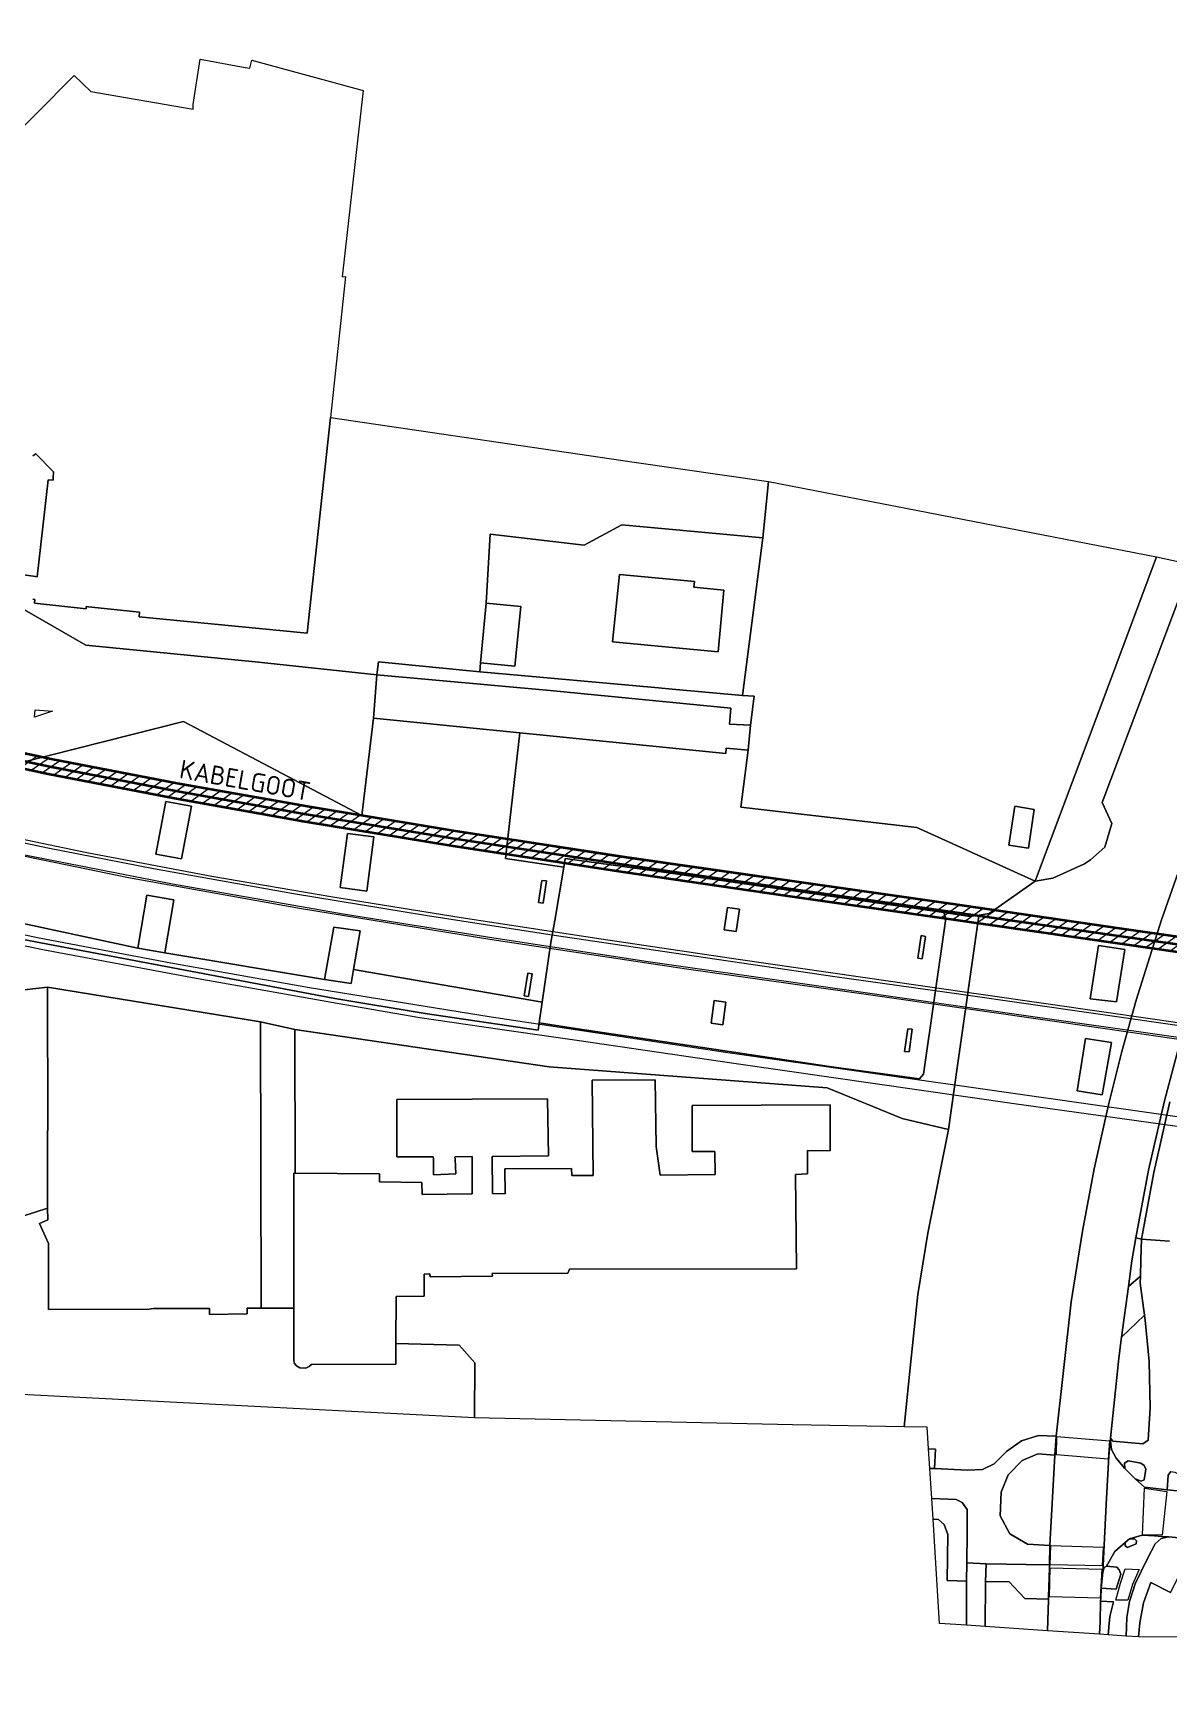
# Model space of a CAD drawing. Header units: metres. Extents: x 112942 to 118371, y 496117 to 499046.
# Drawn here: x 116173.1 to 116324.4, y 497215.4 to 497435.4 of the extents above; entities that cross this region are included whole.
import ezdxf
from ezdxf.enums import TextEntityAlignment as Align

# ---------------------------------------------------------------- set-up
doc = ezdxf.new("R2010")
doc.units = ezdxf.units.M
for name, color, linetype, lineweight in [('B-WE-OG-TOPOKAART-G', 253, 'Continuous', 18), ('N-WE-KL-DATA_GLASVEZEL-G', 90, 'KL-GLASVEZEL-N', 35), ('N-WE-KL-DATA_KABELGOOT-A', 92, 'Continuous', 18), ('N-WE-KL-DATA_KABELGOOT-G', 90, 'Continuous', 35), ('N-WE-KL-DATA_KABELGOOT-T25', 7, 'Continuous', 25)]:
    doc.layers.add(name, color=color, linetype=linetype, lineweight=lineweight)
doc.styles.add('NLCS-ISO-T25', font='NLCS-ISO.ttf', dxfattribs={"height": 2.5})
doc.linetypes.add('KL-GLASVEZEL-N', pattern='A,4,-1,[101,NLCS.SHX,S=0.5,R=0,X=0,Y=0],-1,4,-1,["G",Standard,S=1,R=0,X=-0.25,Y=-0.5],-1.5', length=12.5)

msp = doc.modelspace()

# ---------------------------------------------------------------- hatches: boundary and pattern name
at = {"layer": 'N-WE-KL-DATA_KABELGOOT-A'}
h = msp.add_hatch(dxfattribs=at)
h.set_pattern_fill('ANSI31', color=256, scale=0.35, style=0)
h.set_pattern_definition([(35, (115239.072, 497068.6275), (-0.6373868, 0.9102827), [])])
h.paths.add_polyline_path([(116350.118, 497309.494), (116350.403, 497311.474), (116318.147, 497316.12), (116295.034, 497319.458), (116273.272, 497322.569), (116252.269, 497325.625), (116229.372, 497329.12), (116209.688, 497332.38), (116192.338, 497335.475), (116175.557, 497338.711), (116156.793, 497342.739), (116139.451, 497346.802), (116120.247, 497351.66), (116109.087, 497354.701), (116098.757, 497357.575), (116084.152, 497361.74), (116070.525, 497365.984), (116056.025, 497370.75), (116055.393, 497368.852), (116069.915, 497364.08), (116083.58, 497359.824), (116098.215, 497355.649), (116108.557, 497352.773), (116119.739, 497349.726), (116138.977, 497344.858), (116156.355, 497340.787), (116175.157, 497336.751), (116191.972, 497333.509), (116209.348, 497330.408), (116229.058, 497327.144), (116251.975, 497323.647), (116272.986, 497320.589), (116294.75, 497317.478), (116317.861, 497314.14)])

# ---------------------------------------------------------------- linework, layer by layer
at = {"layer": 'B-WE-OG-TOPOKAART-G', "elevation": 0.216}
for points in [[(116168.212, 497419.339), (116178.63, 497429.779), (116180.822, 497427.663), (116194.48, 497425.309), (116194.48, 497425.903), (116195.411, 497431.937), (116201.39, 497430.837), (116202.02, 497430.763), (116202.287, 497431.828), (116217.115, 497427.761), (116214.319, 497402.971), (116214.747, 497403.026), (116212.729, 497384.201), (116212.729, 497384.201), (116209.652, 497355.49), (116187.264, 497357.652), (116187.331, 497358.281), (116180.518, 497358.981), (116180.198, 497359.047), (116180.196, 497358.75), (116173.345, 497359.485), (116173.385, 497359.977), (116173.109, 497359.999)], [(116171.581, 497363.316), (116173.468, 497363.062), (116173.697, 497363.014), (116175.158, 497375.923), (116175.802, 497375.866), (116175.81, 497376.206), (116175.883, 497377.003), (116173.513, 497379.361), (116173.132, 497379.124)]]:
    msp.add_lwpolyline(points, dxfattribs=at)
at = {"layer": 'B-WE-OG-TOPOKAART-G'}
for points, elevation in [([(116264.382, 497352.984), (116250.295, 497354.348), (116251.225, 497363.311), (116261.203, 497362.387), (116261.114, 497361.601), (116265.135, 497361.217), (116264.382, 497352.984)], -0.087), ([(116250.295, 497354.348), (116264.382, 497352.984), (116265.135, 497361.217), (116261.114, 497361.601), (116261.203, 497362.387), (116251.225, 497363.311), (116250.295, 497354.348)], -0.087), ([(116232.705, 497351.547), (116233.484, 497359.49), (116238.091, 497359.038), (116237.312, 497351.095), (116232.705, 497351.547)], -0.573), ([(116306.456, 497331.994), (116305.678, 497326.837), (116303.089, 497327.228), (116303.863, 497332.436), (116306.456, 497331.994)], -0.299), ([(116303.863, 497332.436), (116303.089, 497327.228), (116305.678, 497326.837), (116306.456, 497331.994), (116303.863, 497332.436)], -0.299), ([(116265.627, 497318.964), (116267.21, 497318.732), (116266.755, 497315.741), (116265.172, 497315.974), (116265.627, 497318.964)], -0.05), ([(116265.172, 497315.974), (116266.755, 497315.741), (116267.21, 497318.732), (116265.627, 497318.964), (116265.172, 497315.974)], -0.05), ([(116203.409, 497303.7), (116203.531, 497265.591), (116201.652, 497265.56), (116201.63, 497264.815), (116196.652, 497264.739), (116196.643, 497265.512), (116189.12, 497265.542), (116188.583, 497265.443), (116175.198, 497265.378), (116175.178, 497274.171), (116174.002, 497276.834), (116175.087, 497277.343), (116175.084, 497278.883), (116175.062, 497288.883), (116175.094, 497289.534), (116175.05, 497308.347), (116203.409, 497303.7)], 0.029), ([(116263.821, 497306.571), (116265.404, 497306.341), (116265.003, 497303.31), (116263.419, 497303.541), (116263.821, 497306.571)], -0.05), ([(116263.419, 497303.541), (116265.003, 497303.31), (116265.404, 497306.341), (116263.821, 497306.571), (116263.419, 497303.541)], -0.05), ([(116208.047, 497283.551), (116219.291, 497283.444), (116219.27, 497282.404), (116224.903, 497282.33), (116224.969, 497280.718), (116231.631, 497280.787), (116231.592, 497285.754), (116229.325, 497285.747), (116229.368, 497285.404), (116229.457, 497283.468), (116226.447, 497283.352), (116226.456, 497285.48), (116226.409, 497285.736), (116221.596, 497285.734), (116221.577, 497293.351), (116241.641, 497293.457), (116241.778, 497285.849), (116234.267, 497285.788), (116234.322, 497280.832), (116235.988, 497280.81), (116235.954, 497284.134), (116244.848, 497284.176), (116244.876, 497283.245), (116247.72, 497283.24), (116247.576, 497295.96), (116255.963, 497296.007), (116256.128, 497287.128), (116256.662, 497283.308), (116263.984, 497283.359), (116263.947, 497286.441), (116260.9, 497286.453), (116260.908, 497292.58), (116279.281, 497292.679), (116279.296, 497286.541), (116276.261, 497286.558), (116276.268, 497283.45), (116274.687, 497283.397), (116274.818, 497270.805), (116244.582, 497270.749), (116244.369, 497270.231), (116234.296, 497270.186), (116234.312, 497269.816), (116226.019, 497269.757), (116225.984, 497270.152), (116225.22, 497270.101), (116225.207, 497267.181), (116221.502, 497267.13), (116221.462, 497260.875), (116221.444, 497258.088), (116210.214, 497258.059), (116209.924, 497257.805), (116209.467, 497257.584), (116208.684, 497257.607), (116208.225, 497257.868), (116207.941, 497258.212), (116207.861, 497258.57), (116207.86, 497265.554), (116207.857, 497283.553), (116208.047, 497283.551)], 0.117), ([(116318.56, 497234.374), (116319.143, 497234.833), (116319.829, 497234.852), (116320.101, 497234.578), (116320.034, 497234.176), (116318.86, 497233.67), (116318.561, 497233.904), (116318.56, 497234.374)], -0.407)]:
    msp.add_lwpolyline(points, close=True, dxfattribs=dict(at, elevation=elevation))
for points in [[(115996.893, 497390.577, 6.93), (116018.043, 497382.738, 6.84), (116036.858, 497376.155, 6.867), (116055.709, 497369.801, 6.747), (116070.22, 497365.032, 6.73), (116083.866, 497360.782, 6.627), (116098.486, 497356.612, 6.43), (116108.822, 497353.737, 6.4), (116119.993, 497350.693, 6.287), (116139.214, 497345.83, 6.167), (116156.574, 497341.763, 6.087), (116175.357, 497337.731, 5.94), (116192.155, 497334.492, 5.813), (116209.518, 497331.394, 5.683), (116229.215, 497328.132, 5.6), (116252.122, 497324.636, 5.41), (116273.129, 497321.579, 5.27), (116294.892, 497318.468, 5.137), (116318.004, 497315.13, 4.907), (116341.997, 497311.673, 4.67)], [(116173.109, 497359.999, 0.216), (116173.385, 497359.977, 0.216), (116173.345, 497359.485, 0.216), (116180.196, 497358.75, 0.216), (116180.198, 497359.047, 0.216), (116180.518, 497358.981, 0.216), (116187.331, 497358.281, 0.216), (116187.264, 497357.652, 0.216), (116209.652, 497355.49, 0.216), (116212.729, 497384.201, 0.216), (116253.179, 497378.275, -0.757), (116271.063, 497375.681, -0.763), (116270.33, 497368.17, -0.625), (116251.544, 497369.91, -0.655), (116246.542, 497367.193, -0.535), (116233.992, 497368.68, -0.483), (116233.484, 497359.49, -0.573), (116232.705, 497351.547, -0.573), (116232.622, 497350.341, -0.684), (116219.158, 497351.684, -0.547), (116218.94, 497349.961, -0.557), (116203.176, 497351.634, -0.468), (116180.179, 497353.882, -0.509), (116167.572, 497361.138, -0.177)], [(115994.514, 497380.097, 6.81), (116017.636, 497371.507, 6.807), (116032.64, 497366.03, 6.8), (116048.659, 497360.346, 6.747), (116066.366, 497354.382, 6.603), (116086.625, 497347.967, 6.503), (116100.899, 497343.779, 6.333), (116116.953, 497339.274, 6.327), (116132.169, 497335.169, 6.227), (116147.041, 497331.484, 6.123), (116168.148, 497326.722, 5.99), (116191.693, 497322.115, 5.853), (116214.419, 497318.097, 5.643), (116234.512, 497314.926, 5.573), (116255.052, 497311.742, 5.577), (116275.613, 497308.815, 5.413), (116295.99, 497305.885, 5.133), (116318.775, 497302.663, 4.96), (116340.519, 497299.555, 4.863)], [(116173.132, 497379.124, 0.216), (116173.513, 497379.361, 0.216), (116175.883, 497377.003, 0.216), (116175.81, 497376.206, 0.216), (116175.802, 497375.866, 0.216), (116175.158, 497375.923, 0.216), (116173.697, 497363.014, 0.216), (116173.468, 497363.062, 0.216), (116171.581, 497363.316, 0.216)], [(116340.653, 497301.383, 4.857), (116316.042, 497304.956, 5.09), (116291.299, 497308.518, 5.393), (116267.044, 497312.038, 5.677), (116248.792, 497314.713, 5.86), (116230.145, 497317.551, 6.01), (116213.077, 497320.341, 6.157), (116196.953, 497323.061, 6.273), (116180.28, 497326.248, 6.403), (116164.339, 497329.547, 6.443), (116146.892, 497333.442, 6.543), (116130.63, 497337.356, 6.683), (116117.398, 497340.782, 6.63), (116110.843, 497342.509, 6.683), (116098.018, 497346.016, 6.813), (116084.809, 497349.787, 6.843), (116070.727, 497354.105, 6.897), (116059.2, 497357.825, 6.893), (116047.626, 497361.658, 6.927), (116033.019, 497366.634, 6.927), (116022.947, 497370.243, 6.94), (116006.191, 497376.287, 6.86)], [(116306.572, 497322.45, -0.349), (116290.833, 497329.581, -0.38), (116267.379, 497332.294, -0.48), (116268.359, 497339.903, -0.72), (116268.689, 497343.251, -0.63), (116269.173, 497347.107, -0.653), (116267.609, 497347.191, -0.66), (116270.33, 497368.17, -0.625), (116271.063, 497375.681, -0.763), (116322.763, 497365.657, -0.017), (116316.213, 497348.163, 0.143), (116306.572, 497322.45, -0.349)], [(116006.652, 497375.228, 6.86), (116032.734, 497365.651, 6.637), (116045.927, 497361.044, 6.627), (116059.416, 497356.442, 6.55), (116077.075, 497350.619, 6.567), (116095.698, 497345.009, 6.41), (116116.879, 497338.99, 6.323), (116129.616, 497335.562, 6.333), (116142.28, 497332.425, 6.193), (116163.423, 497327.569, 6.053), (116185.842, 497322.957, 5.987), (116208.877, 497318.808, 5.9), (116233.978, 497314.743, 5.72), (116260.151, 497310.785, 5.46), (116284.387, 497307.355, 5.237), (116309.802, 497303.701, 5.04), (116340.424, 497299.259, 4.767)], [(116270.33, 497368.17, -0.625), (116267.609, 497347.191, -0.66), (116258.265, 497348.019, -0.767), (116256.421, 497348.19, -0.767), (116238.132, 497349.871, -0.681), (116232.622, 497350.341, -0.684), (116232.705, 497351.547, -0.573), (116237.312, 497351.095, -0.573), (116238.091, 497359.038, -0.573), (116233.484, 497359.49, -0.573), (116233.992, 497368.68, -0.483), (116246.542, 497367.193, -0.535), (116251.544, 497369.91, -0.655), (116270.33, 497368.17, -0.625)], [(116338.267, 497287.997, 4.857), (116303.807, 497292.801, 5.199), (116266.766, 497298.097, 5.589), (116245.878, 497301.172, 5.808), (116235.308, 497302.702, 5.808), (116224.656, 497304.25, 5.808), (116213.64, 497306.143, 5.919), (116194.366, 497309.566, 6.048), (116174.442, 497313.293, 6.234), (116160.311, 497316.251, 6.651), (116142.514, 497320.226, 6.873), (116128.629, 497323.767, 6.993), (116113.974, 497327.763, 6.993), (116097.889, 497332.264, 7.155), (116081.694, 497336.987, 7.155), (116064.049, 497342.597, 7.155), (116052.427, 497346.722, 7.155), (116043.634, 497349.811, 7.101), (116042.023, 497350.334, 7.101), (116033.573, 497353.383, 7.101), (116021.742, 497357.684, 7.101), (116001.575, 497365.046, 7.101)], [(116338.923, 497289.157, 4.813), (116303.959, 497294.137, 5.2), (116265.341, 497299.627, 5.59), (116233.896, 497304.391, 5.807), (116209.942, 497308.244, 5.92), (116191.474, 497311.54, 6.04), (116173.746, 497314.89, 6.233), (116158.522, 497318.128, 6.237), (116142.926, 497321.721, 6.287), (116128.788, 497325.206, 6.47), (116114.288, 497329.102, 6.617), (116095.93, 497334.287, 6.657), (116081.355, 497338.628, 6.747), (116064.366, 497344.075, 6.69), (116048.834, 497349.18, 6.977), (116029.013, 497356.17, 6.917), (116003.876, 497365.275, 6.957)], [(116323.423, 497317.285, -0.109), (116320.026, 497306.58, -0.109), (116318.109, 497299.769, -0.119), (116316.351, 497292.673, -0.139), (116314.435, 497284.135, -0.119), (116312.894, 497275.836, -0.169), (116311.372, 497266.432, -0.223), (116309.372, 497248.501, -0.22), (116307.037, 497248.628, -0.22), (116304.785, 497247.908, -0.227), (116302.766, 497246.481, -0.25), (116301.109, 497244.811, -0.307), (116299.551, 497244.08, -0.447), (116297.584, 497243.968, -0.467), (116293.192, 497244.197, -0.484), (116293.332, 497246.806, -0.487), (116292.396, 497246.844, -0.487), (116292.216, 497249.706, -0.44), (116289.142, 497249.764, -0.232), (116290.056, 497258.919, -0.232), (116290.973, 497267.388, -0.244), (116292.286, 497275.564, -0.193), (116295.053, 497289.371, -0.28), (116296.22, 497297.584, -0.585), (116299.053, 497317.532, -0.541), (116299.111, 497317.937, -0.54), (116300.466, 497318.16, -0.503), (116306.572, 497322.45, -0.349), (116308.918, 497322.868, -0.196), (116313.154, 497324.747, -0.202), (116313.944, 497325.282, -0.244), (116315.879, 497326.979, -0.277), (116316.792, 497330.15, -0.274), (116315.506, 497332.915, -0.271), (116327.428, 497364.632, -0.291)], [(116306.572, 497322.45, -0.349), (116316.213, 497348.163, 0.143), (116322.763, 497365.657, -0.017), (116327.428, 497364.632, -0.291), (116315.506, 497332.915, -0.271), (116316.792, 497330.15, -0.274), (116315.879, 497326.979, -0.277), (116313.944, 497325.282, -0.244), (116313.154, 497324.747, -0.202), (116308.918, 497322.868, -0.196), (116306.572, 497322.45, -0.349)], [(116167.572, 497361.138, -0.177), (116180.179, 497353.882, -0.509), (116203.176, 497351.634, -0.468), (116218.94, 497349.961, -0.557)], [(116218.94, 497349.961, -0.557), (116219.158, 497351.684, -0.547), (116232.622, 497350.341, -0.684), (116238.132, 497349.871, -0.681), (116256.421, 497348.19, -0.767), (116258.265, 497348.019, -0.767), (116267.609, 497347.191, -0.66), (116269.173, 497347.107, -0.653), (116268.689, 497343.251, -0.63), (116265.878, 497343.358, -0.777), (116266.046, 497345.497, -0.76), (116242.019, 497347.86, -0.757), (116218.94, 497349.961, -0.557)], [(116218.94, 497349.961, -0.557), (116218.463, 497344.148, -0.561), (116216.923, 497331.187, -0.509), (116193.153, 497343.712, -0.564), (116171.759, 497338.328, -0.404)], [(116218.463, 497344.148, -0.561), (116218.94, 497349.961, -0.557), (116242.019, 497347.86, -0.757), (116266.046, 497345.497, -0.76), (116265.878, 497343.358, -0.777), (116268.689, 497343.251, -0.63), (116268.359, 497339.903, -0.72), (116265.441, 497340.156, -0.77), (116265.392, 497339.443, -0.77), (116237.946, 497342.232, -0.87), (116218.463, 497344.148, -0.561)], [(116173.413, 497345.298, -0.54), (116175.739, 497345.089, -0.56), (116173.323, 497344.307, -0.547), (116173.413, 497345.298, -0.54)], [(116149.378, 497344.512, 6.234), (116176.166, 497338.61, 5.94), (116192.577, 497335.444, 5.814), (116210.993, 497332.144, 5.682), (116229.736, 497329.037, 5.601), (116251.434, 497325.667, 5.538), (116270.7, 497322.886, 5.271), (116296.003, 497319.332, 5.136), (116318.392, 497316.06, 4.911), (116341.692, 497312.643, 4.692)], [(116171.759, 497338.328, -0.404), (116193.153, 497343.712, -0.564), (116216.923, 497331.187, -0.509), (116218.463, 497344.148, -0.561), (116237.946, 497342.232, -0.87), (116236.05, 497325.479, -0.358), (116243.801, 497324.338, -0.39), (116242.632, 497317.208, -0.095), (116242.082, 497314.303, -0.088), (116240.932, 497306.351, -0.312), (116238.425, 497306.785, -0.312), (116215.809, 497310.696, -0.312), (116216.678, 497315.835, -0.295), (116213.19, 497316.334, -0.301), (116211.969, 497309.364, -0.347), (116190.677, 497312.928, -0.493), (116191.876, 497319.963, -0.493), (116188.278, 497320.576, -0.52), (116187.079, 497313.541, -0.52), (116166.015, 497318.076, -0.355)], [(116340.658, 497301.042, 4.863), (116314.037, 497304.877, 5.21), (116296.731, 497307.337, 5.423), (116279.928, 497309.724, 5.617), (116261.192, 497312.455, 5.797), (116242.522, 497315.224, 5.96), (116225.665, 497317.825, 6.147), (116207.83, 497320.782, 6.23), (116189.161, 497324.087, 6.413), (116175.094, 497326.851, 6.483), (116160.801, 497329.857, 6.55), (116146.849, 497333.008, 6.563), (116134.885, 497335.882, 6.58), (116117.284, 497340.347, 6.687)], [(116294.409, 497318.291, -0.426), (116256.171, 497323.788, -0.064), (116243.989, 497325.484, -0.39), (116243.801, 497324.338, -0.39), (116236.05, 497325.479, -0.358), (116237.946, 497342.232, -0.87), (116265.392, 497339.443, -0.77), (116265.441, 497340.156, -0.77), (116268.359, 497339.903, -0.72), (116267.379, 497332.294, -0.48), (116290.833, 497329.581, -0.38), (116306.572, 497322.45, -0.349), (116300.466, 497318.16, -0.503), (116299.111, 497317.937, -0.54), (116297.865, 497317.733, -0.27), (116294.409, 497318.291, -0.426)], [(116190.81, 497333.075, -0.292), (116194.239, 497332.432, -0.289), (116192.921, 497325.408, -0.289), (116189.487, 497326.052, -0.308), (116190.81, 497333.075, -0.292)], [(116190.81, 497333.075, -0.292), (116189.487, 497326.052, -0.308), (116192.921, 497325.408, -0.289), (116194.239, 497332.432, -0.289), (116190.81, 497333.075, -0.292)], [(116119.422, 497328.983, -0.4), (116137.712, 497324.394, -0.496), (116141.171, 497323.53, -0.496), (116162.468, 497318.814, -0.304), (116166.015, 497318.076, -0.355), (116187.079, 497313.541, -0.52), (116190.677, 497312.928, -0.493), (116211.969, 497309.364, -0.347), (116215.492, 497308.824, -0.313), (116215.809, 497310.696, -0.312), (116238.425, 497306.785, -0.312), (116240.932, 497306.351, -0.312), (116240.534, 497303.598, -0.268), (116240.393, 497302.624, -0.268), (116225.368, 497304.808, -0.223), (116213.319, 497306.825, -0.262), (116157.501, 497317.409, -0.256), (116118.692, 497326.987, -0.3), (116116.012, 497327.648, -0.337), (116116.525, 497329.662, -0.368), (116116.71, 497329.663, -0.364), (116119.422, 497328.983, -0.4)], [(116215.009, 497328.825, -0.274), (116218.539, 497328.357, -0.287), (116217.581, 497321.134, -0.278), (116214.052, 497321.602, -0.304), (116215.009, 497328.825, -0.274)], [(116215.009, 497328.825, -0.274), (116214.052, 497321.602, -0.304), (116217.581, 497321.134, -0.278), (116218.539, 497328.357, -0.287), (116215.009, 497328.825, -0.274)], [(116256.171, 497323.788, -0.064), (116294.409, 497318.291, -0.426), (116294.686, 497317.469, -0.291), (116291.7, 497296.764, -0.244), (116291.18, 497296.12, -0.299), (116279.468, 497297.736, -0.205), (116244.795, 497302.921, 0.097), (116240.534, 497303.598, -0.268), (116240.932, 497306.351, -0.312), (116242.082, 497314.303, -0.088), (116242.632, 497317.208, -0.095), (116243.801, 497324.338, -0.39), (116243.989, 497325.484, -0.39), (116256.171, 497323.788, -0.064)], [(116308.218, 497222.598, -0.277), (116308.362, 497226.694, -0.317), (116308.365, 497226.794, -0.317), (116308.374, 497227.1, -0.314), (116308.487, 497230.962, -0.274), (116308.499, 497231.387, -0.27), (116308.525, 497233.962, -0.303), (116309.216, 497245.999, -0.157), (116309.372, 497248.501, -0.22), (116311.372, 497266.432, -0.223), (116312.894, 497275.836, -0.169), (116314.435, 497284.135, -0.119), (116316.351, 497292.673, -0.139), (116318.109, 497299.769, -0.119), (116320.026, 497306.58, -0.109), (116323.423, 497317.285, -0.109), (116326.723, 497326.759, -0.159)], [(116326.723, 497326.759, -0.159), (116323.423, 497317.285, -0.109)], [(116240.889, 497322.541, -0.286), (116241.511, 497322.493, -0.29), (116241.085, 497319.522, -0.28), (116240.451, 497319.595, -0.285), (116240.889, 497322.541, -0.286)], [(116240.889, 497322.541, -0.286), (116240.451, 497319.595, -0.285), (116241.085, 497319.522, -0.28), (116241.511, 497322.493, -0.29), (116240.889, 497322.541, -0.286)], [(116187.079, 497313.541, -0.52), (116188.278, 497320.576, -0.52), (116191.876, 497319.963, -0.493), (116190.677, 497312.928, -0.493), (116187.079, 497313.541, -0.52)], [(116240.534, 497303.598, -0.268), (116244.795, 497302.921, 0.097), (116279.468, 497297.736, -0.205), (116291.18, 497296.12, -0.299), (116291.7, 497296.764, -0.244), (116294.686, 497317.469, -0.291), (116294.409, 497318.291, -0.426), (116297.865, 497317.733, -0.27), (116299.111, 497317.937, -0.54), (116299.053, 497317.532, -0.541), (116296.22, 497297.584, -0.585), (116295.053, 497289.371, -0.28), (116288.876, 497290.827, -0.079), (116278.904, 497294.915, 0.211), (116241.858, 497297.715, -0.034), (116207.997, 497302.674, 0.043), (116203.409, 497303.7, 0.029), (116175.05, 497308.347, 0.029), (116171.975, 497307.995, -0.282)], [(116157.501, 497317.409, -0.256), (116213.319, 497306.825, -0.262), (116225.368, 497304.808, -0.223), (116240.393, 497302.624, -0.268), (116240.534, 497303.598, -0.268)], [(116215.809, 497310.696, -0.312), (116215.492, 497308.824, -0.313), (116211.969, 497309.364, -0.347), (116213.19, 497316.334, -0.301), (116216.678, 497315.835, -0.295), (116215.809, 497310.696, -0.312)], [(116291.418, 497315.208, 0.038), (116291.996, 497315.104, 0.051), (116291.537, 497312.09, -0.049), (116290.944, 497312.181, -0.05), (116291.418, 497315.208, 0.038)], [(116290.944, 497312.181, -0.05), (116291.537, 497312.09, -0.049), (116291.996, 497315.104, 0.051), (116291.418, 497315.208, 0.038), (116290.944, 497312.181, -0.05)], [(116315, 497313.901, -0.292), (116318.518, 497313.362, -0.283), (116317.431, 497306.38, -0.317), (116313.924, 497306.765, -0.326), (116315, 497313.901, -0.292)], [(116313.924, 497306.765, -0.326), (116317.431, 497306.38, -0.317), (116318.518, 497313.362, -0.283), (116315, 497313.901, -0.292), (116313.924, 497306.765, -0.326)], [(116239.028, 497310.182, -0.272), (116239.611, 497310.098, -0.274), (116239.121, 497307.081, -0.345), (116238.534, 497307.191, -0.343), (116239.028, 497310.182, -0.272)], [(116238.534, 497307.191, -0.343), (116239.121, 497307.081, -0.345), (116239.611, 497310.098, -0.274), (116239.028, 497310.182, -0.272), (116238.534, 497307.191, -0.343)], [(116175.084, 497278.883, 0.029), (116171.799, 497277.804, 0.067), (116171.704, 497285.575, -0.014), (116171.975, 497307.995, -0.282), (116175.05, 497308.347, 0.029), (116175.094, 497289.534, 0.029), (116175.062, 497288.883, 0.029), (116175.084, 497278.883, 0.029)], [(116203.409, 497303.7, 0.029), (116207.997, 497302.674, 0.043), (116208.047, 497283.551, 0.117), (116207.857, 497283.553, 0.117), (116207.86, 497265.554, 0.117), (116203.531, 497265.591, 0.029), (116203.409, 497303.7, 0.029)], [(116289.614, 497302.788, -0.03), (116290.193, 497302.73, -0.016), (116289.791, 497299.699, 0.048), (116289.196, 497299.775, -0.05), (116289.614, 497302.788, -0.03)], [(116289.196, 497299.775, -0.05), (116289.791, 497299.699, 0.048), (116290.193, 497302.73, -0.016), (116289.614, 497302.788, -0.03), (116289.196, 497299.775, -0.05)], [(116207.997, 497302.674, 0.043), (116241.858, 497297.715, -0.034), (116278.904, 497294.915, 0.211), (116288.876, 497290.827, -0.079), (116295.053, 497289.371, -0.28), (116292.286, 497275.564, -0.193), (116290.973, 497267.388, -0.244), (116290.056, 497258.919, -0.232), (116289.142, 497249.764, -0.232), (116274.291, 497250.046, -0.367), (116231.914, 497250.975, -0.271), (116231.986, 497258.285, -0.121), (116229.865, 497260.663, -0.121), (116221.462, 497260.875, 0.117), (116221.502, 497267.13, 0.117), (116225.207, 497267.181, 0.117), (116225.22, 497270.101, 0.117), (116225.984, 497270.152, 0.117), (116226.019, 497269.757, 0.117), (116234.312, 497269.816, 0.117), (116234.296, 497270.186, 0.117), (116244.369, 497270.231, 0.117), (116244.582, 497270.749, 0.117), (116274.818, 497270.805, 0.117), (116274.687, 497283.397, 0.117), (116276.268, 497283.45, 0.117), (116276.261, 497286.558, 0.117), (116279.296, 497286.541, 0.117), (116279.281, 497292.679, 0.117), (116260.908, 497292.58, 0.117), (116260.9, 497286.453, 0.117), (116263.947, 497286.441, 0.117), (116263.984, 497283.359, 0.117), (116256.662, 497283.308, 0.117), (116256.128, 497287.128, 0.117), (116255.963, 497296.007, 0.117), (116247.576, 497295.96, 0.117), (116247.72, 497283.24, 0.117), (116244.876, 497283.245, 0.117), (116244.848, 497284.176, 0.117), (116235.954, 497284.134, 0.117), (116235.988, 497280.81, 0.117), (116234.322, 497280.832, 0.117), (116234.267, 497285.788, 0.117), (116241.778, 497285.849, 0.117), (116241.641, 497293.457, 0.117), (116221.577, 497293.351, 0.117), (116221.596, 497285.734, 0.117), (116226.409, 497285.736, 0.117), (116226.456, 497285.48, 0.117), (116226.447, 497283.352, 0.117), (116229.457, 497283.468, 0.117), (116229.368, 497285.404, 0.117), (116229.325, 497285.747, 0.117), (116231.592, 497285.754, 0.117), (116231.631, 497280.787, 0.117), (116224.969, 497280.718, 0.117), (116224.903, 497282.33, 0.117), (116219.27, 497282.404, 0.117), (116219.291, 497283.444, 0.117), (116208.047, 497283.551, 0.117), (116207.997, 497302.674, 0.043)], [(116326.311, 497302.579, -0.339), (116323.803, 497293.194, -0.309), (116321.665, 497283.938, -0.309), (116319.972, 497274.956, -0.369), (116319.479, 497271.887, -0.409), (116319.012, 497268.459, -0.391), (116318.092, 497261.705, -0.361), (116317.713, 497258.921, -0.38), (116316.599, 497248.244, -0.41), (116316.415, 497245.843, -0.43), (116316.04, 497239.408, -0.343), (116315.575, 497230.388, -0.372), (116315.379, 497228.278, -0.37), (116315.321, 497226.951, -0.398), (116315.302, 497226.519, -0.407), (116315.22, 497223.768, -0.407), (116315.171, 497222.126, -0.407), (116308.218, 497222.598, -0.277)], [(116313.294, 497301.503, -0.336), (116316.757, 497300.946, -0.348), (116315.505, 497293.977, -0.313), (116312.17, 497294.514, -0.371), (116313.294, 497301.503, -0.336)], [(116312.17, 497294.514, -0.371), (116315.505, 497293.977, -0.313), (116316.757, 497300.946, -0.348), (116313.294, 497301.503, -0.336), (116312.17, 497294.514, -0.371)], [(116324.518, 497293.045, -0.289), (116322.381, 497283.665, -0.309), (116320.727, 497274.756, -0.379), (116319.972, 497274.956, -0.369), (116321.665, 497283.938, -0.309), (116323.803, 497293.194, -0.309), (116326.311, 497302.579, -0.339)], [(116324.47, 497274.504, -0.449), (116320.727, 497274.756, -0.379), (116322.381, 497283.665, -0.309), (116324.518, 497293.045, -0.289)], [(116171.799, 497277.804, 0.067), (116175.084, 497278.883, 0.029), (116175.087, 497277.343, 0.029), (116174.002, 497276.834, 0.029), (116175.178, 497274.171, 0.029), (116175.198, 497265.378, 0.029), (116188.583, 497265.443, 0.029), (116189.12, 497265.542, 0.029), (116196.643, 497265.512, 0.029), (116196.652, 497264.739, 0.029), (116201.63, 497264.815, 0.029), (116201.652, 497265.56, 0.029), (116203.531, 497265.591, 0.029), (116207.86, 497265.554, 0.117), (116207.861, 497258.57, 0.117), (116207.941, 497258.212, 0.117), (116208.225, 497257.868, 0.117), (116208.684, 497257.607, 0.117), (116209.467, 497257.584, 0.117), (116209.924, 497257.805, 0.117), (116210.214, 497258.059, 0.117), (116221.444, 497258.088, 0.117), (116221.462, 497260.875, 0.117), (116229.865, 497260.663, -0.121), (116231.986, 497258.285, -0.121), (116231.914, 497250.975, -0.271), (116169.852, 497254.157, -0.049)], [(116316.599, 497248.244, -0.41), (116316.934, 497247.872, -0.41), (116320.921, 497247.514, -0.383), (116321.612, 497248.001, -0.397), (116321.913, 497252.277, -0.4), (116321.763, 497258.455, -0.36), (116321.225, 497263.967, -0.36), (116321.137, 497264.629, -0.4), (116320.573, 497268.899, -0.387), (116320.591, 497269.831, -0.394), (116320.635, 497272.034, -0.409), (116320.727, 497274.756, -0.379), (116324.47, 497274.504, -0.449)], [(116319.012, 497268.459, -0.391), (116319.479, 497271.887, -0.409), (116319.972, 497274.956, -0.369), (116320.727, 497274.756, -0.379), (116320.635, 497272.034, -0.409), (116320.591, 497269.831, -0.394), (116319.012, 497268.459, -0.391)], [(116319.012, 497268.459, -0.391), (116320.591, 497269.831, -0.394), (116320.573, 497268.899, -0.387), (116321.137, 497264.629, -0.4), (116318.092, 497261.705, -0.361), (116319.012, 497268.459, -0.391)], [(116316.599, 497248.244, -0.41), (116317.713, 497258.921, -0.38), (116318.092, 497261.705, -0.361), (116321.137, 497264.629, -0.4), (116321.225, 497263.967, -0.36), (116321.763, 497258.455, -0.36), (116321.913, 497252.277, -0.4), (116321.612, 497248.001, -0.397), (116320.921, 497247.514, -0.383), (116316.934, 497247.872, -0.41), (116316.599, 497248.244, -0.41)], [(116292.561, 497244.23, -0.487), (116293.192, 497244.197, -0.484), (116297.584, 497243.968, -0.467), (116299.551, 497244.08, -0.447), (116301.109, 497244.811, -0.307), (116302.766, 497246.481, -0.25), (116304.785, 497247.908, -0.227), (116307.037, 497248.628, -0.22), (116309.372, 497248.501, -0.22), (116309.216, 497245.999, -0.157), (116306.927, 497246.151, -0.243), (116304.846, 497245.267, -0.27), (116302.981, 497243.377, -0.313), (116302.058, 497241.041, -0.3), (116301.943, 497237.91, -0.307), (116303.227, 497235.527, -0.293), (116305.579, 497234.126, -0.27), (116308.525, 497233.962, -0.303), (116308.499, 497231.387, -0.27), (116305.379, 497231.436, -0.287), (116300.058, 497231.52, -0.317), (116297.478, 497231.655, -0.402), (116297.534, 497235.665, -0.41), (116297.509, 497238.729, -0.453), (116296.854, 497239.681, -0.457), (116296.076, 497240.07, -0.46), (116292.813, 497240.221, -0.47), (116292.561, 497244.23, -0.487)], [(116309.466, 497248.493, -0.222), (116316.481, 497247.91, -0.406), (116316.309, 497245.442, -0.421), (116309.419, 497246.019, -0.245), (116309.466, 497248.493, -0.222)], [(116340.307, 497233.494, -0.4), (116324.375, 497235.112, -0.42), (116323.46, 497235.168, -0.433), (116322.482, 497235.228, -0.447), (116320.854, 497235.312, -0.447), (116319.143, 497234.833, -0.407), (116318.56, 497234.374, -0.407), (116317.184, 497233.17, -0.463), (116316.083, 497231.214, -0.39), (116315.793, 497231.022, -0.372), (116315.575, 497230.388, -0.372), (116316.04, 497239.408, -0.343), (116316.415, 497245.843, -0.43), (116316.599, 497248.244, -0.41), (116316.635, 497247.897, -0.41), (116316.756, 497246.721, -0.46), (116317.355, 497245.608, -0.463), (116317.576, 497245.336, -0.454), (116318.507, 497244.19, -0.417), (116319.897, 497242.835, -0.413), (116321.165, 497241.722, -0.467), (116324.143, 497241.351, -0.4), (116328.66, 497240.93, -0.4)], [(116324.647, 497243.823, -0.383), (116324.297, 497243.337, -0.387), (116324.143, 497241.351, -0.4), (116321.165, 497241.722, -0.467), (116319.897, 497242.835, -0.413), (116320.714, 497242.503, -0.413), (116321.12, 497242.718, -0.413), (116321.326, 497244.13, -0.413), (116321.114, 497244.619, -0.42), (116320.649, 497244.925, -0.42), (116318.984, 497245.216, -0.42), (116318.48, 497244.906, -0.42), (116318.507, 497244.19, -0.417), (116317.576, 497245.336, -0.454), (116317.355, 497245.608, -0.463), (116316.756, 497246.721, -0.46), (116316.635, 497247.897, -0.41), (116316.599, 497248.244, -0.41)], [(116292.396, 497246.844, -0.487), (116293.332, 497246.806, -0.487), (116293.192, 497244.197, -0.484), (116292.561, 497244.23, -0.487), (116292.396, 497246.844, -0.487)], [(116308.525, 497233.962, -0.303), (116305.579, 497234.126, -0.27), (116303.227, 497235.527, -0.293), (116301.943, 497237.91, -0.307), (116302.058, 497241.041, -0.3), (116302.981, 497243.377, -0.313), (116304.846, 497245.267, -0.27), (116306.927, 497246.151, -0.243), (116309.216, 497245.999, -0.157), (116308.525, 497233.962, -0.303)], [(116318.507, 497244.19, -0.417), (116318.48, 497244.906, -0.42), (116318.984, 497245.216, -0.42), (116320.649, 497244.925, -0.42), (116321.114, 497244.619, -0.42), (116321.326, 497244.13, -0.413), (116321.12, 497242.718, -0.413), (116320.714, 497242.503, -0.413), (116319.897, 497242.835, -0.413), (116318.507, 497244.19, -0.417)], [(116328.66, 497240.93, -0.4), (116324.143, 497241.351, -0.4), (116324.297, 497243.337, -0.387), (116324.647, 497243.823, -0.383), (116325.162, 497243.736, -0.383), (116328.782, 497241.749, -0.383), (116329.039, 497241.234, -0.4), (116328.66, 497240.93, -0.4)], [(116321.159, 497241.592, -0.467), (116324.122, 497241.165, -0.401), (116323.478, 497235.331, -0.432), (116320.858, 497235.388, -0.447), (116321.159, 497241.592, -0.467)], [(116292.813, 497240.221, -0.47), (116296.076, 497240.07, -0.46), (116296.854, 497239.681, -0.457), (116297.509, 497238.729, -0.453), (116297.534, 497235.665, -0.41), (116297.478, 497231.655, -0.402), (116297.444, 497229.19, -0.397), (116294.879, 497229.286, -0.393), (116294.936, 497235.422, -0.377), (116294.484, 497236.739, -0.38), (116293.703, 497237.413, -0.393), (116292.987, 497237.458, -0.437), (116292.813, 497240.221, -0.47)], [(116292.987, 497237.458, -0.437), (116293.703, 497237.413, -0.393), (116294.484, 497236.739, -0.38), (116294.936, 497235.422, -0.377), (116294.879, 497229.286, -0.393), (116297.444, 497229.19, -0.397), (116297.427, 497223.329, -0.39), (116293.861, 497223.571, -0.41), (116292.987, 497237.458, -0.437)], [(116316.323, 497222.048, -0.373), (116316.51, 497224.498, -0.403), (116317.002, 497226.434, -0.403), (116315.302, 497226.519, -0.407), (116315.321, 497226.951, -0.398), (116315.379, 497228.278, -0.37), (116317.356, 497228.138, -0.403), (116317.973, 497230.129, -0.372), (116317.789, 497230.706, -0.355), (116317.44, 497231.068, -0.372), (116316.083, 497231.214, -0.39), (116317.184, 497233.17, -0.463), (116318.56, 497234.374, -0.407), (116318.561, 497233.904, -0.407), (116318.86, 497233.67, -0.407), (116320.034, 497234.176, -0.407), (116320.101, 497234.578, -0.407), (116319.829, 497234.852, -0.407), (116319.143, 497234.833, -0.407), (116320.854, 497235.312, -0.447), (116322.482, 497235.228, -0.447), (116323.46, 497235.168, -0.433), (116324.375, 497235.112, -0.42), (116323.364, 497234.869, -0.417), (116322.584, 497234.169, -0.34), (116321.533, 497232.241, -0.358), (116319.893, 497228.85, -0.264), (116319.141, 497226.48, -0.224), (116318.804, 497224.371, -0.186), (116318.692, 497221.888, -0.29), (116316.323, 497222.048, -0.373)], [(116324.623, 497227.693, -0.297), (116322.007, 497229.046, -0.293), (116320.998, 497226.328, -0.22), (116320.512, 497223.665, -0.237), (116320.365, 497221.774, -0.267), (116318.692, 497221.888, -0.29), (116318.804, 497224.371, -0.186), (116319.141, 497226.48, -0.224), (116319.893, 497228.85, -0.264), (116321.533, 497232.241, -0.358), (116322.584, 497234.169, -0.34), (116323.364, 497234.869, -0.417), (116324.375, 497235.112, -0.42), (116340.307, 497233.494, -0.4)], [(116308.594, 497231.385, -0.271), (116308.669, 497233.949, -0.306), (116315.639, 497233.746, -0.45), (116315.523, 497231.227, -0.381), (116308.594, 497231.385, -0.271)], [(116297.427, 497223.329, -0.39), (116297.444, 497229.19, -0.397), (116297.478, 497231.655, -0.402), (116300.058, 497231.52, -0.317), (116299.992, 497229.123, -0.313), (116299.927, 497223.16, -0.39), (116297.427, 497223.329, -0.39)], [(116308.499, 497231.387, -0.27), (116308.487, 497230.962, -0.274), (116308.374, 497227.1, -0.314), (116308.365, 497226.794, -0.317), (116305.2, 497226.89, -0.307), (116303.061, 497229.154, -0.307), (116299.992, 497229.123, -0.313), (116300.058, 497231.52, -0.317), (116305.379, 497231.436, -0.287), (116308.499, 497231.387, -0.27)], [(116308.593, 497230.96, -0.276), (116315.446, 497230.815, -0.378), (116315.233, 497226.953, -0.397), (116308.496, 497227.097, -0.315), (116308.593, 497230.96, -0.276)], [(116315.379, 497228.278, -0.37), (116315.575, 497230.388, -0.372), (116315.793, 497231.022, -0.372), (116316.083, 497231.214, -0.39), (116317.44, 497231.068, -0.372), (116317.789, 497230.706, -0.355), (116317.973, 497230.129, -0.372), (116317.356, 497228.138, -0.403), (116315.379, 497228.278, -0.37)], [(116318.912, 497226.673, -0.267), (116317.334, 497226.665, -0.276), (116317.946, 497228.927, -0.305), (116318.558, 497230.826, -0.326), (116320.448, 497230.74, -0.343), (116319.533, 497228.778, -0.326), (116318.912, 497226.673, -0.267)], [(116361.165, 497221.882, -0.34), (116359.657, 497221.536, -0.29), (116320.365, 497221.774, -0.267), (116320.512, 497223.665, -0.237), (116320.998, 497226.328, -0.22), (116322.007, 497229.046, -0.293), (116324.623, 497227.693, -0.297), (116326.936, 497232.248, -0.36), (116339.533, 497230.917, -0.307), (116355.365, 497229.087, -0.34), (116357.312, 497228.434, -0.36), (116359.345, 497226.772, -0.363), (116360.097, 497224.716, -0.34), (116361.165, 497221.882, -0.34)], [(116299.927, 497223.16, -0.39), (116299.992, 497229.123, -0.313), (116303.061, 497229.154, -0.307), (116305.2, 497226.89, -0.307), (116308.365, 497226.794, -0.317), (116308.362, 497226.694, -0.317), (116308.218, 497222.598, -0.277), (116299.927, 497223.16, -0.39)], [(116315.171, 497222.126, -0.407), (116315.22, 497223.768, -0.407), (116315.302, 497226.519, -0.407), (116317.002, 497226.434, -0.403), (116316.51, 497224.498, -0.403), (116316.323, 497222.048, -0.373), (116315.171, 497222.126, -0.407)]]:
    msp.add_polyline3d(points, dxfattribs=at)
at = {"layer": 'N-WE-KL-DATA_GLASVEZEL-G', "flags": 128}
msp.add_lwpolyline([(113099.712, 499014.37), (113099.44, 499003.59), (113099.499, 498999.792), (113099.804, 498996.137), (113099.53, 498968.354), (113099.566, 498951.056), (113099.476, 498942.658), (113099.726, 498939.408), (113100.155, 498937.952), (113101.157, 498935.413), (113102.32, 498932.796), (113103.399, 498931.465), (113105.433, 498929.886), (113106.674, 498929.14), (113108.587, 498928.742), (113115.604, 498928.288), (113129.599, 498927.262), (113152.277, 498925.63), (113152.278, 498925.63), (113175.725, 498923.657), (113198.974, 498921.279), (113220.698, 498917.529), (113241.314, 498911.718), (113259.89, 498904.498), (113281.526, 498893.155), (113301.308, 498879.664), (113319.784, 498863.537), (113333.555, 498848.523), (113341.231, 498838.155), (113343.813, 498834.565), (113349.506, 498825.765), (113354.73, 498816.673), (113359.468, 498807.319), (113363.708, 498797.729), (113367.618, 498787.457), (113368.69, 498784.539), (113369.84, 498781.239), (113370.932, 498777.919), (113371.966, 498774.58), (113372.942, 498771.223), (113373.858, 498767.849), (113374.715, 498764.461), (113375.512, 498761.057), (113376.249, 498757.641), (113376.904, 498754.201), (113377.495, 498750.762), (113378.051, 498747.312), (113378.547, 498743.858), (113378.751, 498742.291), (113379.096, 498739.399), (113379.409, 498736.448), (113379.688, 498733.512), (113379.978, 498730.104), (113380.237, 498726.718), (113380.477, 498723.355), (113380.731, 498719.632), (113381.013, 498716.6), (113381.313, 498713.488), (113381.645, 498710.241), (113382.004, 498707.026), (113382.398, 498703.847), (113382.864, 498700.521), (113383.288, 498697.357), (113383.734, 498694.396), (113384.26, 498691.285), (113384.844, 498688.186), (113385.484, 498685.098), (113386.182, 498682.023), (113386.937, 498678.961), (113387.748, 498675.913), (113388.615, 498672.881), (113389.539, 498669.866), (113390.518, 498666.868), (113391.552, 498663.889), (113392.642, 498660.93), (113393.786, 498657.991), (113394.984, 498655.073), (113396.236, 498652.179), (113397.542, 498649.308), (113398.9, 498646.462), (113400.311, 498643.642), (113401.774, 498640.848), (113403.288, 498638.082), (113404.854, 498635.344), (113406.469, 498632.635), (113408.135, 498629.958), (113409.85, 498627.311), (113411.614, 498624.697), (113413.425, 498622.115), (113415.285, 498619.568), (113417.191, 498617.056), (113419.143, 498614.579), (113421.141, 498612.139), (113423.183, 498609.736), (113425.27, 498607.372), (113427.401, 498605.046), (113429.574, 498602.761), (113431.788, 498600.516), (113434.044, 498598.312), (113436.344, 498596.148), (113437.799, 498594.819), (113441.055, 498591.955), (113443.465, 498589.927), (113445.915, 498587.941), (113448.402, 498586.001), (113450.924, 498584.108), (113453.48, 498582.262), (113456.07, 498580.463), (113458.734, 498578.718), (113461.177, 498577.178), (113463.659, 498575.644), (113466.184, 498574.143), (113469.543, 498572.148), (113472.314, 498570.568), (113475.129, 498569.013), (113477.98, 498567.48), (113480.865, 498565.962), (113483.778, 498564.454), (113489.504, 498561.531), (113492.64, 498560.008), (113501.635, 498555.639), (113510.63, 498551.27), (113519.626, 498546.901), (113528.621, 498542.532), (113537.616, 498538.163), (113546.611, 498533.794), (113555.593, 498529.431), (113560.418, 498527.154), (113579.63, 498518.055), (113601.833, 498507.934), (113627.27, 498496.378), (113627.896, 498496.699), (113651.209, 498486.151), (113674.376, 498475.686), (113700.62, 498463.505), (113723.402, 498452.851), (113747.607, 498441.92), (113826.936, 498407.232), (113831.96, 498404.555), (113856.291, 498390.206), (113876.281, 498378.09), (113881.116, 498375.349), (113901.444, 498365.312), (113923.487, 498354.345), (113947.094, 498342.456), (113969.922, 498330.857), (113998.595, 498316.097), (114017.505, 498306.229), (114042.278, 498293.06), (114066.728, 498280.02), (114090.418, 498267.163), (114113.179, 498254.611), (114113.179, 498254.611), (114136.142, 498241.86), (114161.935, 498227.268), (114186.026, 498213.509), (114206.354, 498201.808), (114231.746, 498186.946), (114255.923, 498172.65), (114282.573, 498156.533), (114306.156, 498142.09), (114330.404, 498127.051), (114353.649, 498112.661), (114377.173, 498098.282), (114400.39, 498084.264), (114400.39, 498084.264), (114400.39, 498084.264), (114424.381, 498069.86), (114447.304, 498056.342), (114471.846, 498042.035), (114494.618, 498028.886), (114509.723, 498020.344), (114519.828, 498014.63), (114532.295, 498007.637), (114547.431, 497999.207), (114554.569, 497995.219), (114561.698, 497991.236), (114576.34, 497983.145), (114594.008, 497973.536), (114612.78, 497963.411), (114629.357, 497954.521), (114637.087, 497950.389), (114659.016, 497938.907), (114663.476, 497936.6), (114670.112, 497933.227), (114681.314, 497927.562), (114688.002, 497924.245), (114688.002, 497924.245), (114699.381, 497918.468), (114713.724, 497911.12), (114722.775, 497906.57), (114739.305, 497898.205), (114758.236, 497888.959), (114781.307, 497877.636), (114789.929, 497873.442), (114806.071, 497865.567), (114820.247, 497858.793), (114832.07, 497853.143), (114839.35, 497849.661), (114859.114, 497839.161), (114859.834, 497838.808), (114861.029, 497838.223), (114918.608, 497811.949), (114920.617, 497810.991), (114927.641, 497808.928), (114945.501, 497801.09), (114955.15, 497796.805), (114965.848, 497790.973), (114978.069, 497784.16), (114993.439, 497777.439), (115009.534, 497770.42), (115024.846, 497763.803), (115042.759, 497756.185), (115061.558, 497748.294), (115077.255, 497741.973), (115077.779, 497741.733), (115092.907, 497735.4), (115110.354, 497728.204), (115119.312, 497724.566), (115128.235, 497737.264), (115131.2, 497735.069), (115137.069, 497730.88), (115143.723, 497726.432), (115148.029, 497723.754), (115152.972, 497720.979), (115157.087, 497718.73), (115164.692, 497714.92), (115172.898, 497710.903), (115184.421, 497705.42), (115193.888, 497701.085), (115205.145, 497695.936), (115213.536, 497692.157), (115219.93, 497689.177), (115224.911, 497687.06), (115232.819, 497683.83), (115236.05, 497682.537), (115239.06, 497681.366), (115251.825, 497676.544), (115276.956, 497667.151), (115291.756, 497661.561), (115301.108, 497658.029), (115320.058, 497650.863), (115338.866, 497643.693), (115343.986, 497641.686), (115350.871, 497638.768), (115360.275, 497634.799), (115365.004, 497632.73), (115366.013, 497632.289), (115368.097, 497631.377), (115378.556, 497626.904), (115381.75, 497621.432), (115390.867, 497617.898), (115409.483, 497610.935), (115429.461, 497603.463), (115472.724, 497587.274), (115509.337, 497573.467), (115554.049, 497556.742), (115598.687, 497540.018), (115647.817, 497521.572), (115674.818, 497511.419), (115678.607, 497521.062), (115684.944, 497518.686), (115735.335, 497499.843), (115749.331, 497494.619), (115760.346, 497490.443), (115766.452, 497487.922), (115783.719, 497479.9), (115812.497, 497466.388), (115840.452, 497453.266), (115858.018, 497445.157), (115866.741, 497441.75), (115868.95, 497447.502), (115869.315, 497448.433, -0.1086482), (116037.119, 497385.881), (116033.732, 497377.249), (116036.858, 497376.155), (116055.709, 497369.801), (116070.22, 497365.032), (116083.866, 497360.782), (116098.486, 497356.612), (116108.822, 497353.737), (116119.993, 497350.693), (116139.214, 497345.83), (116156.574, 497341.763), (116175.357, 497337.731), (116192.155, 497334.492), (116209.518, 497331.394), (116229.215, 497328.132), (116252.122, 497324.636), (116273.129, 497321.579), (116294.892, 497318.468), (116318.004, 497315.13), (116350.283, 497310.51), (116375.702, 497308.929), (116382.507, 497308.552), (116391.295, 497307.551), (116394.42, 497307.113), (116414.484, 497304.356), (116428.189, 497302.486), (116446.786, 497300.064), (116447.908, 497300.203), (116465.238, 497297.672), (116484.7, 497295.014), (116499.765, 497292.854), (116518.539, 497290.195), (116530.143, 497288.552), (116530.143, 497288.552), (116543.156, 497286.449), (116557.771, 497284.095), (116583.542, 497280.464), (116599.888, 497278.119), (116603.095, 497277.66), (116619.573, 497275.303), (116621.152, 497275.082), (116633.544, 497273.341), (116633.545, 497273.341), (116653.547, 497270.317), (116671.848, 497267.597), (116690.341, 497264.969), (116706.459, 497262.623), (116729, 497259.366), (116746.183, 497256.921), (116746.184, 497256.921), (116763.721, 497254.622), (116779.247, 497252.629), (116791.531, 497250.928), (116804.353, 497248.974), (116819.991, 497246.579), (116821.942, 497246.281), (116839.124, 497243.442), (116854.06, 497240.888), (116866.134, 497238.738), (116881.205, 497235.958), (116895.36, 497233.221), (116911.178, 497229.829), (116922.465, 497227.404), (116928.773, 497226.001), (116935.648, 497224.384), (116950.836, 497220.819), (116958.714, 497218.906), (116965.477, 497217.317), (116970.562, 497216.021), (116987.366, 497211.877), (117002.705, 497207.462), (117002.705, 497207.462), (117026.556, 497200.667), (117041.28, 497196.413), (117055.76, 497192.029), (117063.582, 497189.546), (117071.053, 497187.195), (117080.69, 497184.04), (117093.272, 497179.894), (117102.488, 497176.852), (117114.903, 497172.605), (117124.555, 497169.23), (117134.115, 497165.827), (117143.269, 497162.513), (117150.342, 497159.896), (117159.785, 497156.382), (117168.774, 497152.871), (117182.119, 497147.629), (117192.881, 497143.365), (117204.198, 497138.799), (117217.184, 497133.348), (117226.157, 497129.506), (117239.846, 497123.574), (117253.21, 497117.561), (117269.955, 497109.886), (117278.809, 497105.935), (117302.805, 497094.576), (117323.216, 497084.391), (117346.155, 497072.511), (117363.367, 497063.365), (117378.148, 497055.442), (117384.742, 497052.043), (117399.04, 497044.254), (117409.51, 497038.487), (117420.5, 497032.438), (117432.495, 497025.833), (117444.112, 497019.348), (117453.997, 497013.779), (117460.381, 497010.106), (117462.6, 497008.829), (117467.424, 497005.984), (117473.009, 497002.315), (117482.442, 496995.949), (117488.683, 496991.858), (117493.711, 496988.515), (117505.616, 496980.429), (117514.441, 496974.41), (117525.05, 496967.096), (117535.796, 496959.485), (117547.23, 496951.267), (117557.585, 496943.711), (117574.725, 496930.877), (117584.774, 496923.248), (117592.054, 496917.522), (117597.844, 496912.957), (117613.512, 496900.322), (117621.06, 496894.333), (117626.229, 496889.908), (117630.809, 496885.962), (117636.101, 496880.593), (117685.655, 496838.529), (117692.098, 496833.912), (117696.353, 496830.657), (117701.07, 496827.085), (117706.802, 496822.941), (117710.585, 496820.306), (117715.134, 496817.45), (117719.576, 496814.837), (117722.919, 496812.983), (117718.587, 496804.541), (117720.016, 496802.775), (117728.12, 496798.196), (117740.789, 496785.864), (117748.266, 496778.386), (117756.127, 496770.477), (117770.21, 496756.008), (117775.046, 496747.786), (117803.816, 496716.504), (117807.167, 496716.328), (117813.787, 496708.903), (117815.669, 496706.776), (117792.341, 496684.844), (117796.417, 496680.267), (117805.765, 496669.56), (117810.369, 496664.123), (117816.572, 496656.462), (117820.684, 496651.328), (117828.744, 496641.238), (117838.669, 496628.681), (117849.95, 496614.025), (117862.38, 496598.118, -0.4142136), (117862.164, 496596.364), (117861.342, 496595.721, 0.4038997), (117861.1, 496594.002), (117896.691, 496544.976), (117898.377, 496542.654), (117901.058, 496544.599), (117910.823, 496530.799), (117912.397, 496528.613), (117919.735, 496517.522), (117924.034, 496510.821), (117926.852, 496506.352), (117929.449, 496501.812), (117931.551, 496497.719), (117932.901, 496494.763), (117933.935, 496492.403), (117934.954, 496489.973), (117935.883, 496487.497), (117936.745, 496485.072), (117937.542, 496482.62), (117938.237, 496480.116), (117938.515, 496478.903), (117939.155, 496478.359), (117960.435, 496460.288), (117970.788, 496447.015), (117978.262, 496436.696), (117997.148, 496409), (118016.891, 496379.416), (118034.954, 496351.955), (118044.736, 496336.863), (118041.01, 496334.447), (118041.587, 496333.505), (118042.91, 496333.206), (118069.408, 496350.361), (118089.138, 496359.544), (118098.753, 496366.148), (118097.882, 496367.416), (118095.05, 496369.546), (118086.345, 496370.643)], format="xyb", dxfattribs=at)
at = {"layer": 'N-WE-KL-DATA_KABELGOOT-G', "elevation": 4.67}
for points in [[(116350.403, 497311.474), (116318.147, 497316.12), (116295.034, 497319.458), (116273.272, 497322.569), (116252.269, 497325.625), (116229.372, 497329.12), (116209.688, 497332.38), (116192.338, 497335.475), (116175.557, 497338.711), (116156.793, 497342.739)], [(116156.355, 497340.787), (116175.157, 497336.751), (116191.972, 497333.509), (116209.348, 497330.408), (116229.058, 497327.144), (116251.975, 497323.647), (116272.986, 497320.589), (116294.75, 497317.478), (116317.861, 497314.14), (116350.118, 497309.494)]]:
    msp.add_lwpolyline(points, dxfattribs=at)

# ---------------------------------------------------------------- texts
at = {"layer": 'N-WE-KL-DATA_KABELGOOT-T25', "style": 'NLCS-ISO-T25'}
msp.add_text('KABELGOOT', height=2.5, rotation=349.88344, dxfattribs=at).set_placement((116201.013, 497333.927, 4.67), align=Align.BOTTOM_CENTER)

doc.saveas('drawing.dxf')
